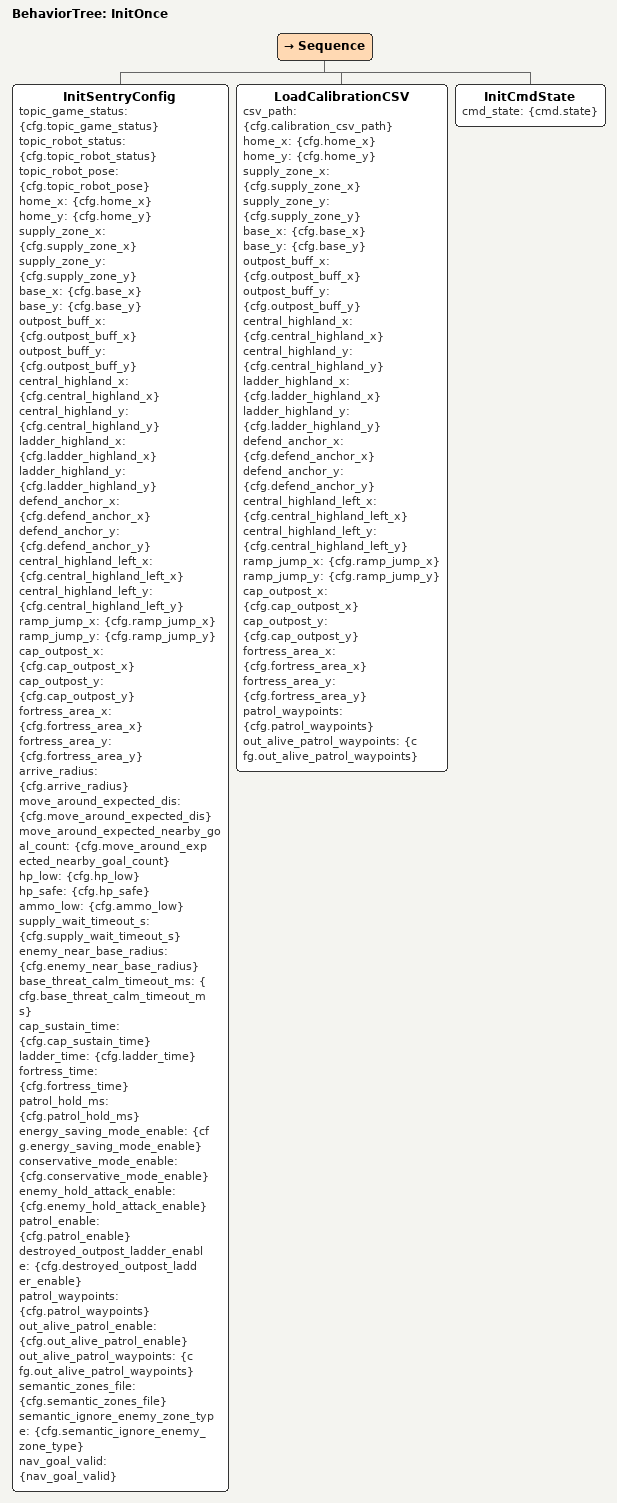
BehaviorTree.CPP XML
<?xml version="1.0" encoding="UTF-8"?>
<root BTCPP_format="4">

    <BehaviorTree ID="InitOnce">
        <Sequence>
            <InitSentryConfig
                topic_game_status="{cfg.topic_game_status}"
                topic_robot_status="{cfg.topic_robot_status}"
                topic_robot_pose="{cfg.topic_robot_pose}"

                home_x="{cfg.home_x}" home_y="{cfg.home_y}"
                supply_zone_x="{cfg.supply_zone_x}" supply_zone_y="{cfg.supply_zone_y}"
                base_x="{cfg.base_x}" base_y="{cfg.base_y}"
                outpost_buff_x="{cfg.outpost_buff_x}" outpost_buff_y="{cfg.outpost_buff_y}"
                central_highland_x="{cfg.central_highland_x}" central_highland_y="{cfg.central_highland_y}"
                ladder_highland_x="{cfg.ladder_highland_x}" ladder_highland_y="{cfg.ladder_highland_y}"
                defend_anchor_x="{cfg.defend_anchor_x}" defend_anchor_y="{cfg.defend_anchor_y}"
                central_highland_left_x="{cfg.central_highland_left_x}" central_highland_left_y="{cfg.central_highland_left_y}"
                ramp_jump_x="{cfg.ramp_jump_x}" ramp_jump_y="{cfg.ramp_jump_y}"
                cap_outpost_x="{cfg.cap_outpost_x}" cap_outpost_y="{cfg.cap_outpost_y}"
                fortress_area_x="{cfg.fortress_area_x}" fortress_area_y="{cfg.fortress_area_y}"

                arrive_radius="{cfg.arrive_radius}"
                move_around_expected_dis="{cfg.move_around_expected_dis}"
                move_around_expected_nearby_goal_count="{cfg.move_around_expected_nearby_goal_count}"
                hp_low="{cfg.hp_low}"
                hp_safe="{cfg.hp_safe}"
                ammo_low="{cfg.ammo_low}"
                supply_wait_timeout_s="{cfg.supply_wait_timeout_s}"
                enemy_near_base_radius="{cfg.enemy_near_base_radius}"
                base_threat_calm_timeout_ms="{cfg.base_threat_calm_timeout_ms}"
                cap_sustain_time="{cfg.cap_sustain_time}"
                ladder_time="{cfg.ladder_time}"
                fortress_time="{cfg.fortress_time}"
                patrol_hold_ms="{cfg.patrol_hold_ms}"
                energy_saving_mode_enable="{cfg.energy_saving_mode_enable}"
                conservative_mode_enable="{cfg.conservative_mode_enable}"
                enemy_hold_attack_enable="{cfg.enemy_hold_attack_enable}"
                patrol_enable="{cfg.patrol_enable}"
                destroyed_outpost_ladder_enable="{cfg.destroyed_outpost_ladder_enable}"
                patrol_waypoints="{cfg.patrol_waypoints}"
                out_alive_patrol_enable="{cfg.out_alive_patrol_enable}"
                out_alive_patrol_waypoints="{cfg.out_alive_patrol_waypoints}"
                semantic_zones_file="{cfg.semantic_zones_file}"
                semantic_ignore_enemy_zone_type="{cfg.semantic_ignore_enemy_zone_type}"
                nav_goal_valid="{nav_goal_valid}"
                />
            <!-- 标定覆盖：从 CSV 文件加载标定坐标，覆盖上面 YAML 默认值 -->
            <LoadCalibrationCSV
                csv_path="{cfg.calibration_csv_path}"
                home_x="{cfg.home_x}" home_y="{cfg.home_y}"
                supply_zone_x="{cfg.supply_zone_x}" supply_zone_y="{cfg.supply_zone_y}"
                base_x="{cfg.base_x}" base_y="{cfg.base_y}"
                outpost_buff_x="{cfg.outpost_buff_x}" outpost_buff_y="{cfg.outpost_buff_y}"
                central_highland_x="{cfg.central_highland_x}" central_highland_y="{cfg.central_highland_y}"
                ladder_highland_x="{cfg.ladder_highland_x}" ladder_highland_y="{cfg.ladder_highland_y}"
                defend_anchor_x="{cfg.defend_anchor_x}" defend_anchor_y="{cfg.defend_anchor_y}"
                central_highland_left_x="{cfg.central_highland_left_x}" central_highland_left_y="{cfg.central_highland_left_y}"
                ramp_jump_x="{cfg.ramp_jump_x}" ramp_jump_y="{cfg.ramp_jump_y}"
                cap_outpost_x="{cfg.cap_outpost_x}" cap_outpost_y="{cfg.cap_outpost_y}"
                fortress_area_x="{cfg.fortress_area_x}" fortress_area_y="{cfg.fortress_area_y}"
                patrol_waypoints="{cfg.patrol_waypoints}"
                out_alive_patrol_waypoints="{cfg.out_alive_patrol_waypoints}"
                />
            <InitCmdState cmd_state="{cmd.state}"/>
            <!-- 补弹重试状态初始化由 HoldForSupplyAmmoTick 在首次触发时通过 rootBlackboard 完成 -->
            <!-- 姿态由 DefaultPosture (rmuc_2026.xml) 在每 tick 中动态设置：
                 到达目标→防御(2)，导航中→移动(3)
                 PostureDegradationGuard 的第一 tick 默认值 = 3 -->
        </Sequence>
    </BehaviorTree>

</root>
